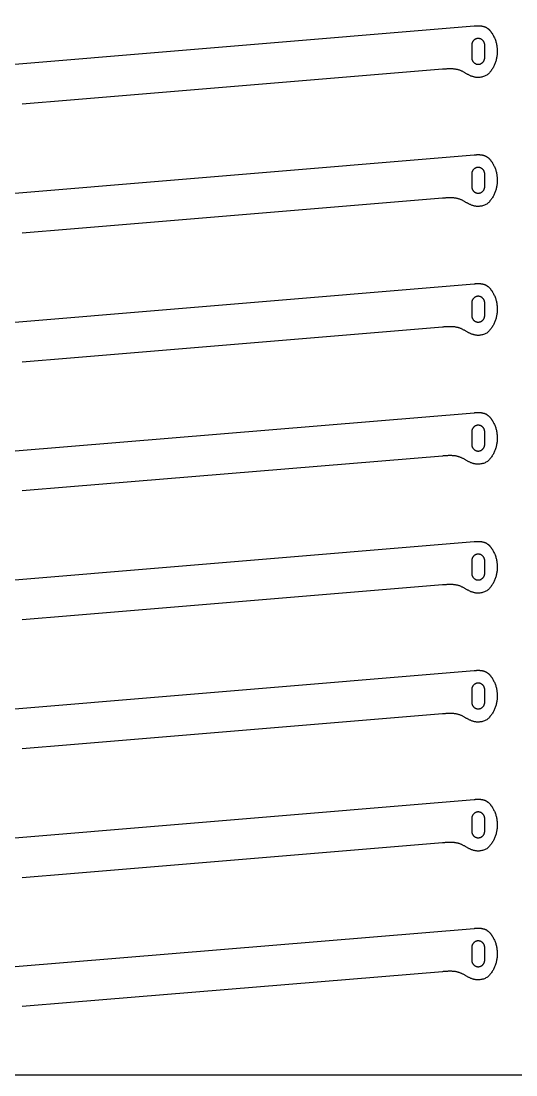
# Model space of a CAD drawing. Header units: millimetres. Extents: x 0 to 590, y 0 to 295.
# Drawn here: x 400.3 to 473.1, y 0 to 155.3 of the extents above; entities that cross this region are included whole.
import ezdxf

# ---------------------------------------------------------------- set-up
doc = ezdxf.new("R2010")
doc.units = ezdxf.units.MM
doc.layers.add('CUT_red', color=1, linetype='Continuous', true_color=0xff0000)
doc.layers.add('REF_delete', color=7, linetype='Continuous')

msp = doc.modelspace()

# ---------------------------------------------------------------- linework, layer by layer
at = {"layer": 'CUT_red', "true_color": 0xff0000}
for points in [[(388.76, 148.08), (392.29, 148.37), (466.98, 154.6), (467.04, 154.6), (467.1, 154.61)], [(467.1, 154.61), (467.16, 154.61), (467.22, 154.62), (467.28, 154.62), (467.34, 154.62), (467.39, 154.63), (467.45, 154.63), (467.51, 154.63), (467.57, 154.63), (467.63, 154.63), (467.69, 154.63), (467.75, 154.63), (467.8, 154.63), (467.86, 154.62), (467.92, 154.62), (467.97, 154.61), (468.03, 154.61), (468.09, 154.6), (468.14, 154.59), (468.2, 154.58), (468.25, 154.57), (468.3, 154.55), (468.36, 154.54), (468.41, 154.52), (468.46, 154.51), (468.51, 154.49), (468.56, 154.47), (468.61, 154.45), (468.66, 154.43), (468.71, 154.41), (468.76, 154.38), (468.8, 154.36), (468.85, 154.33), (468.89, 154.3), (468.94, 154.27), (468.98, 154.24), (469.02, 154.21), (469.06, 154.18), (469.1, 154.15), (469.14, 154.11), (469.18, 154.08), (469.22, 154.04), (469.25, 154.01), (469.29, 153.97), (469.32, 153.93), (469.36, 153.89), (469.39, 153.85), (469.42, 153.81), (469.45, 153.77), (469.48, 153.73), (469.51, 153.68), (469.54, 153.64), (469.57, 153.6), (469.6, 153.55), (469.63, 153.51), (469.65, 153.47), (469.68, 153.42), (469.71, 153.38), (469.73, 153.33), (469.8, 153.22), (469.86, 153.1), (469.92, 152.99), (469.98, 152.87), (470.03, 152.75), (470.08, 152.63), (470.12, 152.5), (470.17, 152.38), (470.2, 152.25), (470.24, 152.13), (470.27, 152), (470.3, 151.87), (470.32, 151.74), (470.34, 151.61), (470.36, 151.48), (470.38, 151.35), (470.39, 151.22), (470.39, 151.09), (470.4, 150.96), (470.4, 150.83), (470.4, 150.7), (470.39, 150.56), (470.38, 150.43), (470.37, 150.3), (470.36, 150.17), (470.34, 150.04), (470.31, 149.91), (470.29, 149.78), (470.26, 149.66), (470.23, 149.53), (470.19, 149.4), (470.15, 149.28), (470.11, 149.15), (470.06, 149.03), (470.01, 148.91), (469.96, 148.79), (469.9, 148.67), (469.84, 148.56), (469.78, 148.44), (469.71, 148.33), (469.64, 148.22), (469.57, 148.11), (469.49, 148), (469.41, 147.9), (469.33, 147.8), (469.24, 147.7), (469.15, 147.6), (469.06, 147.51), (468.96, 147.42), (468.85, 147.34), (468.74, 147.29), (468.62, 147.23), (468.5, 147.18), (468.37, 147.13), (468.25, 147.09), (468.12, 147.06), (467.99, 147.04), (467.86, 147.02), (467.73, 147), (467.6, 147), (467.51, 147), (467.42, 147), (467.33, 147.01), (467.23, 147.02), (467.14, 147.04), (467.05, 147.06), (466.96, 147.08), (466.88, 147.1), (466.79, 147.13), (466.7, 147.16), (466.61, 147.19), (466.53, 147.22), (466.44, 147.26), (466.36, 147.3), (466.28, 147.34), (466.2, 147.38), (466.11, 147.42), (466.03, 147.46), (465.95, 147.51), (465.87, 147.55), (465.79, 147.6), (465.71, 147.65), (465.64, 147.69), (465.56, 147.74), (465.48, 147.78), (465.4, 147.83), (465.31, 147.87), (465.23, 147.91), (465.15, 147.95), (465.07, 147.99), (464.98, 148.02), (464.89, 148.06), (464.81, 148.09), (464.72, 148.11), (464.63, 148.14), (464.54, 148.16), (464.45, 148.18), (464.36, 148.2), (464.27, 148.22), (464.18, 148.23), (464.09, 148.24), (464, 148.25), (463.91, 148.26), (463.82, 148.26), (463.73, 148.27), (463.63, 148.27), (463.54, 148.27), (463.45, 148.27), (463.36, 148.27), (463.27, 148.27), (463.17, 148.27), (463.08, 148.26), (462.99, 148.26), (462.9, 148.25), (462.81, 148.25), (462.72, 148.24), (462.62, 148.23), (462.53, 148.23), (462.44, 148.22), (462.35, 148.21), (407.6, 143.65), (400.49, 143.06)], [(468.55, 149.9), (468.55, 151.8), (468.55, 151.85), (468.55, 151.89), (468.54, 151.94), (468.53, 151.99), (468.52, 152.03), (468.51, 152.08), (468.49, 152.12), (468.48, 152.16), (468.46, 152.21), (468.44, 152.25), (468.42, 152.29), (468.39, 152.33), (468.36, 152.37), (468.33, 152.4), (468.3, 152.44), (468.27, 152.47), (468.24, 152.5), (468.2, 152.53), (468.17, 152.56), (468.13, 152.59), (468.09, 152.61), (468.05, 152.64), (468.01, 152.66), (467.96, 152.68), (467.92, 152.69), (467.88, 152.71), (467.83, 152.72), (467.79, 152.73), (467.74, 152.74), (467.69, 152.75), (467.65, 152.75), (467.6, 152.75), (467.55, 152.75), (467.51, 152.75), (467.46, 152.74), (467.41, 152.73), (467.37, 152.72), (467.32, 152.71), (467.28, 152.69), (467.24, 152.68), (467.19, 152.66), (467.15, 152.64), (467.11, 152.61), (467.07, 152.59), (467.03, 152.56), (467, 152.53), (466.96, 152.5), (466.93, 152.47), (466.9, 152.44), (466.87, 152.4), (466.84, 152.37), (466.81, 152.33), (466.79, 152.29), (466.76, 152.25), (466.74, 152.21), (466.72, 152.16), (466.71, 152.12), (466.69, 152.08), (466.68, 152.03), (466.67, 151.99), (466.66, 151.94), (466.65, 151.89), (466.65, 151.85), (466.65, 151.8), (466.65, 149.9), (466.65, 149.85), (466.65, 149.81), (466.66, 149.76), (466.67, 149.71), (466.68, 149.67), (466.69, 149.62), (466.71, 149.58), (466.72, 149.54), (466.74, 149.49), (466.76, 149.45), (466.79, 149.41), (466.81, 149.37), (466.84, 149.33), (466.87, 149.3), (466.9, 149.26), (466.93, 149.23), (466.96, 149.2), (467, 149.17), (467.03, 149.14), (467.07, 149.11), (467.11, 149.09), (467.15, 149.06), (467.19, 149.04), (467.24, 149.02), (467.28, 149.01), (467.32, 148.99), (467.37, 148.98), (467.41, 148.97), (467.46, 148.96), (467.51, 148.95), (467.55, 148.95), (467.6, 148.95), (467.65, 148.95), (467.69, 148.95), (467.74, 148.96), (467.79, 148.97), (467.83, 148.98), (467.88, 148.99), (467.92, 149.01), (467.96, 149.02), (468.01, 149.04), (468.05, 149.06), (468.09, 149.09), (468.13, 149.11), (468.17, 149.14), (468.2, 149.17), (468.24, 149.2), (468.27, 149.23), (468.3, 149.26), (468.33, 149.3), (468.36, 149.33), (468.39, 149.37), (468.42, 149.41), (468.44, 149.45), (468.46, 149.49), (468.48, 149.54), (468.49, 149.58), (468.51, 149.62), (468.52, 149.67), (468.53, 149.71), (468.54, 149.76), (468.55, 149.81), (468.55, 149.85), (468.55, 149.9)], [(388.76, 129.08), (392.29, 129.37), (466.98, 135.6), (467.04, 135.6), (467.1, 135.61)], [(467.1, 135.61), (467.16, 135.61), (467.22, 135.62), (467.28, 135.62), (467.34, 135.62), (467.39, 135.63), (467.45, 135.63), (467.51, 135.63), (467.57, 135.63), (467.63, 135.63), (467.69, 135.63), (467.75, 135.63), (467.8, 135.63), (467.86, 135.62), (467.92, 135.62), (467.97, 135.61), (468.03, 135.61), (468.09, 135.6), (468.14, 135.59), (468.2, 135.58), (468.25, 135.57), (468.3, 135.55), (468.36, 135.54), (468.41, 135.52), (468.46, 135.51), (468.51, 135.49), (468.56, 135.47), (468.61, 135.45), (468.66, 135.43), (468.71, 135.41), (468.76, 135.38), (468.8, 135.36), (468.85, 135.33), (468.89, 135.3), (468.94, 135.27), (468.98, 135.24), (469.02, 135.21), (469.06, 135.18), (469.1, 135.15), (469.14, 135.11), (469.18, 135.08), (469.22, 135.04), (469.25, 135.01), (469.29, 134.97), (469.32, 134.93), (469.36, 134.89), (469.39, 134.85), (469.42, 134.81), (469.45, 134.77), (469.48, 134.73), (469.51, 134.68), (469.54, 134.64), (469.57, 134.6), (469.6, 134.55), (469.63, 134.51), (469.65, 134.47), (469.68, 134.42), (469.71, 134.38), (469.73, 134.33), (469.8, 134.22), (469.86, 134.1), (469.92, 133.99), (469.98, 133.87), (470.03, 133.75), (470.08, 133.63), (470.12, 133.5), (470.17, 133.38), (470.2, 133.25), (470.24, 133.13), (470.27, 133), (470.3, 132.87), (470.32, 132.74), (470.34, 132.61), (470.36, 132.48), (470.38, 132.35), (470.39, 132.22), (470.39, 132.09), (470.4, 131.96), (470.4, 131.83), (470.4, 131.7), (470.39, 131.56), (470.38, 131.43), (470.37, 131.3), (470.36, 131.17), (470.34, 131.04), (470.31, 130.91), (470.29, 130.78), (470.26, 130.66), (470.23, 130.53), (470.19, 130.4), (470.15, 130.28), (470.11, 130.15), (470.06, 130.03), (470.01, 129.91), (469.96, 129.79), (469.9, 129.67), (469.84, 129.56), (469.78, 129.44), (469.71, 129.33), (469.64, 129.22), (469.57, 129.11), (469.49, 129), (469.41, 128.9), (469.33, 128.8), (469.24, 128.7), (469.15, 128.6), (469.06, 128.51), (468.96, 128.42), (468.85, 128.34), (468.74, 128.29), (468.62, 128.23), (468.5, 128.18), (468.37, 128.13), (468.25, 128.09), (468.12, 128.06), (467.99, 128.04), (467.86, 128.02), (467.73, 128), (467.6, 128), (467.51, 128), (467.42, 128), (467.33, 128.01), (467.23, 128.02), (467.14, 128.04), (467.05, 128.06), (466.96, 128.08), (466.88, 128.1), (466.79, 128.13), (466.7, 128.16), (466.61, 128.19), (466.53, 128.22), (466.44, 128.26), (466.36, 128.3), (466.28, 128.34), (466.2, 128.38), (466.11, 128.42), (466.03, 128.46), (465.95, 128.51), (465.87, 128.55), (465.79, 128.6), (465.71, 128.65), (465.64, 128.69), (465.56, 128.74), (465.48, 128.78), (465.4, 128.83), (465.31, 128.87), (465.23, 128.91), (465.15, 128.95), (465.07, 128.99), (464.98, 129.02), (464.89, 129.06), (464.81, 129.09), (464.72, 129.11), (464.63, 129.14), (464.54, 129.16), (464.45, 129.18), (464.36, 129.2), (464.27, 129.22), (464.18, 129.23), (464.09, 129.24), (464, 129.25), (463.91, 129.26), (463.82, 129.26), (463.73, 129.27), (463.63, 129.27), (463.54, 129.27), (463.45, 129.27), (463.36, 129.27), (463.27, 129.27), (463.17, 129.27), (463.08, 129.26), (462.99, 129.26), (462.9, 129.25), (462.81, 129.25), (462.72, 129.24), (462.62, 129.23), (462.53, 129.23), (462.44, 129.22), (462.35, 129.21), (407.6, 124.65), (400.49, 124.06)], [(468.55, 130.9), (468.55, 132.8), (468.55, 132.85), (468.55, 132.89), (468.54, 132.94), (468.53, 132.99), (468.52, 133.03), (468.51, 133.08), (468.49, 133.12), (468.48, 133.16), (468.46, 133.21), (468.44, 133.25), (468.42, 133.29), (468.39, 133.33), (468.36, 133.37), (468.33, 133.4), (468.3, 133.44), (468.27, 133.47), (468.24, 133.5), (468.2, 133.53), (468.17, 133.56), (468.13, 133.59), (468.09, 133.61), (468.05, 133.64), (468.01, 133.66), (467.96, 133.68), (467.92, 133.69), (467.88, 133.71), (467.83, 133.72), (467.79, 133.73), (467.74, 133.74), (467.69, 133.75), (467.65, 133.75), (467.6, 133.75), (467.55, 133.75), (467.51, 133.75), (467.46, 133.74), (467.41, 133.73), (467.37, 133.72), (467.32, 133.71), (467.28, 133.69), (467.24, 133.68), (467.19, 133.66), (467.15, 133.64), (467.11, 133.61), (467.07, 133.59), (467.03, 133.56), (467, 133.53), (466.96, 133.5), (466.93, 133.47), (466.9, 133.44), (466.87, 133.4), (466.84, 133.37), (466.81, 133.33), (466.79, 133.29), (466.76, 133.25), (466.74, 133.21), (466.72, 133.16), (466.71, 133.12), (466.69, 133.08), (466.68, 133.03), (466.67, 132.99), (466.66, 132.94), (466.65, 132.89), (466.65, 132.85), (466.65, 132.8), (466.65, 130.9), (466.65, 130.85), (466.65, 130.81), (466.66, 130.76), (466.67, 130.71), (466.68, 130.67), (466.69, 130.62), (466.71, 130.58), (466.72, 130.54), (466.74, 130.49), (466.76, 130.45), (466.79, 130.41), (466.81, 130.37), (466.84, 130.33), (466.87, 130.3), (466.9, 130.26), (466.93, 130.23), (466.96, 130.2), (467, 130.17), (467.03, 130.14), (467.07, 130.11), (467.11, 130.09), (467.15, 130.06), (467.19, 130.04), (467.24, 130.02), (467.28, 130.01), (467.32, 129.99), (467.37, 129.98), (467.41, 129.97), (467.46, 129.96), (467.51, 129.95), (467.55, 129.95), (467.6, 129.95), (467.65, 129.95), (467.69, 129.95), (467.74, 129.96), (467.79, 129.97), (467.83, 129.98), (467.88, 129.99), (467.92, 130.01), (467.96, 130.02), (468.01, 130.04), (468.05, 130.06), (468.09, 130.09), (468.13, 130.11), (468.17, 130.14), (468.2, 130.17), (468.24, 130.2), (468.27, 130.23), (468.3, 130.26), (468.33, 130.3), (468.36, 130.33), (468.39, 130.37), (468.42, 130.41), (468.44, 130.45), (468.46, 130.49), (468.48, 130.54), (468.49, 130.58), (468.51, 130.62), (468.52, 130.67), (468.53, 130.71), (468.54, 130.76), (468.55, 130.81), (468.55, 130.85), (468.55, 130.9)], [(388.76, 110.08), (392.29, 110.37), (466.98, 116.6), (467.04, 116.6), (467.1, 116.61)], [(467.1, 116.61), (467.16, 116.61), (467.22, 116.62), (467.28, 116.62), (467.34, 116.62), (467.39, 116.63), (467.45, 116.63), (467.51, 116.63), (467.57, 116.63), (467.63, 116.63), (467.69, 116.63), (467.75, 116.63), (467.8, 116.63), (467.86, 116.62), (467.92, 116.62), (467.97, 116.61), (468.03, 116.61), (468.09, 116.6), (468.14, 116.59), (468.2, 116.58), (468.25, 116.57), (468.3, 116.55), (468.36, 116.54), (468.41, 116.52), (468.46, 116.51), (468.51, 116.49), (468.56, 116.47), (468.61, 116.45), (468.66, 116.43), (468.71, 116.41), (468.76, 116.38), (468.8, 116.36), (468.85, 116.33), (468.89, 116.3), (468.94, 116.27), (468.98, 116.24), (469.02, 116.21), (469.06, 116.18), (469.1, 116.15), (469.14, 116.11), (469.18, 116.08), (469.22, 116.04), (469.25, 116.01), (469.29, 115.97), (469.32, 115.93), (469.36, 115.89), (469.39, 115.85), (469.42, 115.81), (469.45, 115.77), (469.48, 115.73), (469.51, 115.68), (469.54, 115.64), (469.57, 115.6), (469.6, 115.55), (469.63, 115.51), (469.65, 115.47), (469.68, 115.42), (469.71, 115.38), (469.73, 115.33), (469.8, 115.22), (469.86, 115.1), (469.92, 114.99), (469.98, 114.87), (470.03, 114.75), (470.08, 114.63), (470.12, 114.5), (470.17, 114.38), (470.2, 114.25), (470.24, 114.13), (470.27, 114), (470.3, 113.87), (470.32, 113.74), (470.34, 113.61), (470.36, 113.48), (470.38, 113.35), (470.39, 113.22), (470.39, 113.09), (470.4, 112.96), (470.4, 112.83), (470.4, 112.7), (470.39, 112.56), (470.38, 112.43), (470.37, 112.3), (470.36, 112.17), (470.34, 112.04), (470.31, 111.91), (470.29, 111.78), (470.26, 111.66), (470.23, 111.53), (470.19, 111.4), (470.15, 111.28), (470.11, 111.15), (470.06, 111.03), (470.01, 110.91), (469.96, 110.79), (469.9, 110.67), (469.84, 110.56), (469.78, 110.44), (469.71, 110.33), (469.64, 110.22), (469.57, 110.11), (469.49, 110), (469.41, 109.9), (469.33, 109.8), (469.24, 109.7), (469.15, 109.6), (469.06, 109.51), (468.96, 109.42), (468.85, 109.34), (468.74, 109.29), (468.62, 109.23), (468.5, 109.18), (468.37, 109.13), (468.25, 109.09), (468.12, 109.06), (467.99, 109.04), (467.86, 109.02), (467.73, 109), (467.6, 109), (467.51, 109), (467.42, 109), (467.33, 109.01), (467.23, 109.02), (467.14, 109.04), (467.05, 109.06), (466.96, 109.08), (466.88, 109.1), (466.79, 109.13), (466.7, 109.16), (466.61, 109.19), (466.53, 109.22), (466.44, 109.26), (466.36, 109.3), (466.28, 109.34), (466.2, 109.38), (466.11, 109.42), (466.03, 109.46), (465.95, 109.51), (465.87, 109.55), (465.79, 109.6), (465.71, 109.65), (465.64, 109.69), (465.56, 109.74), (465.48, 109.78), (465.4, 109.83), (465.31, 109.87), (465.23, 109.91), (465.15, 109.95), (465.07, 109.99), (464.98, 110.02), (464.89, 110.06), (464.81, 110.09), (464.72, 110.11), (464.63, 110.14), (464.54, 110.16), (464.45, 110.18), (464.36, 110.2), (464.27, 110.22), (464.18, 110.23), (464.09, 110.24), (464, 110.25), (463.91, 110.26), (463.82, 110.26), (463.73, 110.27), (463.63, 110.27), (463.54, 110.27), (463.45, 110.27), (463.36, 110.27), (463.27, 110.27), (463.17, 110.27), (463.08, 110.26), (462.99, 110.26), (462.9, 110.25), (462.81, 110.25), (462.72, 110.24), (462.62, 110.23), (462.53, 110.23), (462.44, 110.22), (462.35, 110.21), (407.6, 105.65), (400.49, 105.06)], [(468.55, 111.9), (468.55, 113.8), (468.55, 113.85), (468.55, 113.89), (468.54, 113.94), (468.53, 113.99), (468.52, 114.03), (468.51, 114.08), (468.49, 114.12), (468.48, 114.16), (468.46, 114.21), (468.44, 114.25), (468.42, 114.29), (468.39, 114.33), (468.36, 114.37), (468.33, 114.4), (468.3, 114.44), (468.27, 114.47), (468.24, 114.5), (468.2, 114.53), (468.17, 114.56), (468.13, 114.59), (468.09, 114.61), (468.05, 114.64), (468.01, 114.66), (467.96, 114.68), (467.92, 114.69), (467.88, 114.71), (467.83, 114.72), (467.79, 114.73), (467.74, 114.74), (467.69, 114.75), (467.65, 114.75), (467.6, 114.75), (467.55, 114.75), (467.51, 114.75), (467.46, 114.74), (467.41, 114.73), (467.37, 114.72), (467.32, 114.71), (467.28, 114.69), (467.24, 114.68), (467.19, 114.66), (467.15, 114.64), (467.11, 114.61), (467.07, 114.59), (467.03, 114.56), (467, 114.53), (466.96, 114.5), (466.93, 114.47), (466.9, 114.44), (466.87, 114.4), (466.84, 114.37), (466.81, 114.33), (466.79, 114.29), (466.76, 114.25), (466.74, 114.21), (466.72, 114.16), (466.71, 114.12), (466.69, 114.08), (466.68, 114.03), (466.67, 113.99), (466.66, 113.94), (466.65, 113.89), (466.65, 113.85), (466.65, 113.8), (466.65, 111.9), (466.65, 111.85), (466.65, 111.81), (466.66, 111.76), (466.67, 111.71), (466.68, 111.67), (466.69, 111.62), (466.71, 111.58), (466.72, 111.54), (466.74, 111.49), (466.76, 111.45), (466.79, 111.41), (466.81, 111.37), (466.84, 111.33), (466.87, 111.3), (466.9, 111.26), (466.93, 111.23), (466.96, 111.2), (467, 111.17), (467.03, 111.14), (467.07, 111.11), (467.11, 111.09), (467.15, 111.06), (467.19, 111.04), (467.24, 111.02), (467.28, 111.01), (467.32, 110.99), (467.37, 110.98), (467.41, 110.97), (467.46, 110.96), (467.51, 110.95), (467.55, 110.95), (467.6, 110.95), (467.65, 110.95), (467.69, 110.95), (467.74, 110.96), (467.79, 110.97), (467.83, 110.98), (467.88, 110.99), (467.92, 111.01), (467.96, 111.02), (468.01, 111.04), (468.05, 111.06), (468.09, 111.09), (468.13, 111.11), (468.17, 111.14), (468.2, 111.17), (468.24, 111.2), (468.27, 111.23), (468.3, 111.26), (468.33, 111.3), (468.36, 111.33), (468.39, 111.37), (468.42, 111.41), (468.44, 111.45), (468.46, 111.49), (468.48, 111.54), (468.49, 111.58), (468.51, 111.62), (468.52, 111.67), (468.53, 111.71), (468.54, 111.76), (468.55, 111.81), (468.55, 111.85), (468.55, 111.9)], [(388.76, 91.08), (392.29, 91.37), (466.98, 97.6), (467.04, 97.6), (467.1, 97.61)], [(467.1, 97.61), (467.16, 97.61), (467.22, 97.62), (467.28, 97.62), (467.34, 97.62), (467.39, 97.63), (467.45, 97.63), (467.51, 97.63), (467.57, 97.63), (467.63, 97.63), (467.69, 97.63), (467.75, 97.63), (467.8, 97.63), (467.86, 97.62), (467.92, 97.62), (467.97, 97.61), (468.03, 97.61), (468.09, 97.6), (468.14, 97.59), (468.2, 97.58), (468.25, 97.57), (468.3, 97.55), (468.36, 97.54), (468.41, 97.52), (468.46, 97.51), (468.51, 97.49), (468.56, 97.47), (468.61, 97.45), (468.66, 97.43), (468.71, 97.41), (468.76, 97.38), (468.8, 97.36), (468.85, 97.33), (468.89, 97.3), (468.94, 97.27), (468.98, 97.24), (469.02, 97.21), (469.06, 97.18), (469.1, 97.15), (469.14, 97.11), (469.18, 97.08), (469.22, 97.04), (469.25, 97.01), (469.29, 96.97), (469.32, 96.93), (469.36, 96.89), (469.39, 96.85), (469.42, 96.81), (469.45, 96.77), (469.48, 96.73), (469.51, 96.68), (469.54, 96.64), (469.57, 96.6), (469.6, 96.55), (469.63, 96.51), (469.65, 96.47), (469.68, 96.42), (469.71, 96.38), (469.73, 96.33), (469.8, 96.22), (469.86, 96.1), (469.92, 95.99), (469.98, 95.87), (470.03, 95.75), (470.08, 95.63), (470.12, 95.5), (470.17, 95.38), (470.2, 95.25), (470.24, 95.13), (470.27, 95), (470.3, 94.87), (470.32, 94.74), (470.34, 94.61), (470.36, 94.48), (470.38, 94.35), (470.39, 94.22), (470.39, 94.09), (470.4, 93.96), (470.4, 93.83), (470.4, 93.7), (470.39, 93.56), (470.38, 93.43), (470.37, 93.3), (470.36, 93.17), (470.34, 93.04), (470.31, 92.91), (470.29, 92.78), (470.26, 92.66), (470.23, 92.53), (470.19, 92.4), (470.15, 92.28), (470.11, 92.15), (470.06, 92.03), (470.01, 91.91), (469.96, 91.79), (469.9, 91.67), (469.84, 91.56), (469.78, 91.44), (469.71, 91.33), (469.64, 91.22), (469.57, 91.11), (469.49, 91), (469.41, 90.9), (469.33, 90.8), (469.24, 90.7), (469.15, 90.6), (469.06, 90.51), (468.96, 90.42), (468.85, 90.34), (468.74, 90.29), (468.62, 90.23), (468.5, 90.18), (468.37, 90.13), (468.25, 90.09), (468.12, 90.06), (467.99, 90.04), (467.86, 90.02), (467.73, 90), (467.6, 90), (467.51, 90), (467.42, 90), (467.33, 90.01), (467.23, 90.02), (467.14, 90.04), (467.05, 90.06), (466.96, 90.08), (466.88, 90.1), (466.79, 90.13), (466.7, 90.16), (466.61, 90.19), (466.53, 90.22), (466.44, 90.26), (466.36, 90.3), (466.28, 90.34), (466.2, 90.38), (466.11, 90.42), (466.03, 90.46), (465.95, 90.51), (465.87, 90.55), (465.79, 90.6), (465.71, 90.65), (465.64, 90.69), (465.56, 90.74), (465.48, 90.78), (465.4, 90.83), (465.31, 90.87), (465.23, 90.91), (465.15, 90.95), (465.07, 90.99), (464.98, 91.02), (464.89, 91.06), (464.81, 91.09), (464.72, 91.11), (464.63, 91.14), (464.54, 91.16), (464.45, 91.18), (464.36, 91.2), (464.27, 91.22), (464.18, 91.23), (464.09, 91.24), (464, 91.25), (463.91, 91.26), (463.82, 91.26), (463.73, 91.27), (463.63, 91.27), (463.54, 91.27), (463.45, 91.27), (463.36, 91.27), (463.27, 91.27), (463.17, 91.27), (463.08, 91.26), (462.99, 91.26), (462.9, 91.25), (462.81, 91.25), (462.72, 91.24), (462.62, 91.23), (462.53, 91.23), (462.44, 91.22), (462.35, 91.21), (407.6, 86.65), (400.49, 86.06)], [(468.55, 92.9), (468.55, 94.8), (468.55, 94.85), (468.55, 94.89), (468.54, 94.94), (468.53, 94.99), (468.52, 95.03), (468.51, 95.08), (468.49, 95.12), (468.48, 95.16), (468.46, 95.21), (468.44, 95.25), (468.42, 95.29), (468.39, 95.33), (468.36, 95.37), (468.33, 95.4), (468.3, 95.44), (468.27, 95.47), (468.24, 95.5), (468.2, 95.53), (468.17, 95.56), (468.13, 95.59), (468.09, 95.61), (468.05, 95.64), (468.01, 95.66), (467.96, 95.68), (467.92, 95.69), (467.88, 95.71), (467.83, 95.72), (467.79, 95.73), (467.74, 95.74), (467.69, 95.75), (467.65, 95.75), (467.6, 95.75), (467.55, 95.75), (467.51, 95.75), (467.46, 95.74), (467.41, 95.73), (467.37, 95.72), (467.32, 95.71), (467.28, 95.69), (467.24, 95.68), (467.19, 95.66), (467.15, 95.64), (467.11, 95.61), (467.07, 95.59), (467.03, 95.56), (467, 95.53), (466.96, 95.5), (466.93, 95.47), (466.9, 95.44), (466.87, 95.4), (466.84, 95.37), (466.81, 95.33), (466.79, 95.29), (466.76, 95.25), (466.74, 95.21), (466.72, 95.16), (466.71, 95.12), (466.69, 95.08), (466.68, 95.03), (466.67, 94.99), (466.66, 94.94), (466.65, 94.89), (466.65, 94.85), (466.65, 94.8), (466.65, 92.9), (466.65, 92.85), (466.65, 92.81), (466.66, 92.76), (466.67, 92.71), (466.68, 92.67), (466.69, 92.62), (466.71, 92.58), (466.72, 92.54), (466.74, 92.49), (466.76, 92.45), (466.79, 92.41), (466.81, 92.37), (466.84, 92.33), (466.87, 92.3), (466.9, 92.26), (466.93, 92.23), (466.96, 92.2), (467, 92.17), (467.03, 92.14), (467.07, 92.11), (467.11, 92.09), (467.15, 92.06), (467.19, 92.04), (467.24, 92.02), (467.28, 92.01), (467.32, 91.99), (467.37, 91.98), (467.41, 91.97), (467.46, 91.96), (467.51, 91.95), (467.55, 91.95), (467.6, 91.95), (467.65, 91.95), (467.69, 91.95), (467.74, 91.96), (467.79, 91.97), (467.83, 91.98), (467.88, 91.99), (467.92, 92.01), (467.96, 92.02), (468.01, 92.04), (468.05, 92.06), (468.09, 92.09), (468.13, 92.11), (468.17, 92.14), (468.2, 92.17), (468.24, 92.2), (468.27, 92.23), (468.3, 92.26), (468.33, 92.3), (468.36, 92.33), (468.39, 92.37), (468.42, 92.41), (468.44, 92.45), (468.46, 92.49), (468.48, 92.54), (468.49, 92.58), (468.51, 92.62), (468.52, 92.67), (468.53, 92.71), (468.54, 92.76), (468.55, 92.81), (468.55, 92.85), (468.55, 92.9)], [(388.76, 72.08), (392.29, 72.37), (466.98, 78.6), (467.04, 78.6), (467.1, 78.61)], [(467.1, 78.61), (467.16, 78.61), (467.22, 78.62), (467.28, 78.62), (467.34, 78.62), (467.39, 78.63), (467.45, 78.63), (467.51, 78.63), (467.57, 78.63), (467.63, 78.63), (467.69, 78.63), (467.75, 78.63), (467.8, 78.63), (467.86, 78.62), (467.92, 78.62), (467.97, 78.61), (468.03, 78.61), (468.09, 78.6), (468.14, 78.59), (468.2, 78.58), (468.25, 78.57), (468.3, 78.55), (468.36, 78.54), (468.41, 78.52), (468.46, 78.51), (468.51, 78.49), (468.56, 78.47), (468.61, 78.45), (468.66, 78.43), (468.71, 78.41), (468.76, 78.38), (468.8, 78.36), (468.85, 78.33), (468.89, 78.3), (468.94, 78.27), (468.98, 78.24), (469.02, 78.21), (469.06, 78.18), (469.1, 78.15), (469.14, 78.11), (469.18, 78.08), (469.22, 78.04), (469.25, 78.01), (469.29, 77.97), (469.32, 77.93), (469.36, 77.89), (469.39, 77.85), (469.42, 77.81), (469.45, 77.77), (469.48, 77.73), (469.51, 77.68), (469.54, 77.64), (469.57, 77.6), (469.6, 77.55), (469.63, 77.51), (469.65, 77.47), (469.68, 77.42), (469.71, 77.38), (469.73, 77.33), (469.8, 77.22), (469.86, 77.1), (469.92, 76.99), (469.98, 76.87), (470.03, 76.75), (470.08, 76.63), (470.12, 76.5), (470.17, 76.38), (470.2, 76.25), (470.24, 76.13), (470.27, 76), (470.3, 75.87), (470.32, 75.74), (470.34, 75.61), (470.36, 75.48), (470.38, 75.35), (470.39, 75.22), (470.39, 75.09), (470.4, 74.96), (470.4, 74.83), (470.4, 74.7), (470.39, 74.56), (470.38, 74.43), (470.37, 74.3), (470.36, 74.17), (470.34, 74.04), (470.31, 73.91), (470.29, 73.78), (470.26, 73.66), (470.23, 73.53), (470.19, 73.4), (470.15, 73.28), (470.11, 73.15), (470.06, 73.03), (470.01, 72.91), (469.96, 72.79), (469.9, 72.67), (469.84, 72.56), (469.78, 72.44), (469.71, 72.33), (469.64, 72.22), (469.57, 72.11), (469.49, 72), (469.41, 71.9), (469.33, 71.8), (469.24, 71.7), (469.15, 71.6), (469.06, 71.51), (468.96, 71.42), (468.85, 71.34), (468.74, 71.29), (468.62, 71.23), (468.5, 71.18), (468.37, 71.13), (468.25, 71.09), (468.12, 71.06), (467.99, 71.04), (467.86, 71.02), (467.73, 71), (467.6, 71), (467.51, 71), (467.42, 71), (467.33, 71.01), (467.23, 71.02), (467.14, 71.04), (467.05, 71.06), (466.96, 71.08), (466.88, 71.1), (466.79, 71.13), (466.7, 71.16), (466.61, 71.19), (466.53, 71.22), (466.44, 71.26), (466.36, 71.3), (466.28, 71.34), (466.2, 71.38), (466.11, 71.42), (466.03, 71.46), (465.95, 71.51), (465.87, 71.55), (465.79, 71.6), (465.71, 71.65), (465.64, 71.69), (465.56, 71.74), (465.48, 71.78), (465.4, 71.83), (465.31, 71.87), (465.23, 71.91), (465.15, 71.95), (465.07, 71.99), (464.98, 72.02), (464.89, 72.06), (464.81, 72.09), (464.72, 72.11), (464.63, 72.14), (464.54, 72.16), (464.45, 72.18), (464.36, 72.2), (464.27, 72.22), (464.18, 72.23), (464.09, 72.24), (464, 72.25), (463.91, 72.26), (463.82, 72.26), (463.73, 72.27), (463.63, 72.27), (463.54, 72.27), (463.45, 72.27), (463.36, 72.27), (463.27, 72.27), (463.17, 72.27), (463.08, 72.26), (462.99, 72.26), (462.9, 72.25), (462.81, 72.25), (462.72, 72.24), (462.62, 72.23), (462.53, 72.23), (462.44, 72.22), (462.35, 72.21), (407.6, 67.65), (400.49, 67.06)], [(468.55, 73.9), (468.55, 75.8), (468.55, 75.85), (468.55, 75.89), (468.54, 75.94), (468.53, 75.99), (468.52, 76.03), (468.51, 76.08), (468.49, 76.12), (468.48, 76.16), (468.46, 76.21), (468.44, 76.25), (468.42, 76.29), (468.39, 76.33), (468.36, 76.37), (468.33, 76.4), (468.3, 76.44), (468.27, 76.47), (468.24, 76.5), (468.2, 76.53), (468.17, 76.56), (468.13, 76.59), (468.09, 76.61), (468.05, 76.64), (468.01, 76.66), (467.96, 76.68), (467.92, 76.69), (467.88, 76.71), (467.83, 76.72), (467.79, 76.73), (467.74, 76.74), (467.69, 76.75), (467.65, 76.75), (467.6, 76.75), (467.55, 76.75), (467.51, 76.75), (467.46, 76.74), (467.41, 76.73), (467.37, 76.72), (467.32, 76.71), (467.28, 76.69), (467.24, 76.68), (467.19, 76.66), (467.15, 76.64), (467.11, 76.61), (467.07, 76.59), (467.03, 76.56), (467, 76.53), (466.96, 76.5), (466.93, 76.47), (466.9, 76.44), (466.87, 76.4), (466.84, 76.37), (466.81, 76.33), (466.79, 76.29), (466.76, 76.25), (466.74, 76.21), (466.72, 76.16), (466.71, 76.12), (466.69, 76.08), (466.68, 76.03), (466.67, 75.99), (466.66, 75.94), (466.65, 75.89), (466.65, 75.85), (466.65, 75.8), (466.65, 73.9), (466.65, 73.85), (466.65, 73.81), (466.66, 73.76), (466.67, 73.71), (466.68, 73.67), (466.69, 73.62), (466.71, 73.58), (466.72, 73.54), (466.74, 73.49), (466.76, 73.45), (466.79, 73.41), (466.81, 73.37), (466.84, 73.33), (466.87, 73.3), (466.9, 73.26), (466.93, 73.23), (466.96, 73.2), (467, 73.17), (467.03, 73.14), (467.07, 73.11), (467.11, 73.09), (467.15, 73.06), (467.19, 73.04), (467.24, 73.02), (467.28, 73.01), (467.32, 72.99), (467.37, 72.98), (467.41, 72.97), (467.46, 72.96), (467.51, 72.95), (467.55, 72.95), (467.6, 72.95), (467.65, 72.95), (467.69, 72.95), (467.74, 72.96), (467.79, 72.97), (467.83, 72.98), (467.88, 72.99), (467.92, 73.01), (467.96, 73.02), (468.01, 73.04), (468.05, 73.06), (468.09, 73.09), (468.13, 73.11), (468.17, 73.14), (468.2, 73.17), (468.24, 73.2), (468.27, 73.23), (468.3, 73.26), (468.33, 73.3), (468.36, 73.33), (468.39, 73.37), (468.42, 73.41), (468.44, 73.45), (468.46, 73.49), (468.48, 73.54), (468.49, 73.58), (468.51, 73.62), (468.52, 73.67), (468.53, 73.71), (468.54, 73.76), (468.55, 73.81), (468.55, 73.85), (468.55, 73.9)], [(388.76, 53.08), (392.29, 53.37), (466.98, 59.6), (467.04, 59.6), (467.1, 59.61)], [(467.1, 59.61), (467.16, 59.61), (467.22, 59.62), (467.28, 59.62), (467.34, 59.62), (467.39, 59.63), (467.45, 59.63), (467.51, 59.63), (467.57, 59.63), (467.63, 59.63), (467.69, 59.63), (467.75, 59.63), (467.8, 59.63), (467.86, 59.62), (467.92, 59.62), (467.97, 59.61), (468.03, 59.61), (468.09, 59.6), (468.14, 59.59), (468.2, 59.58), (468.25, 59.57), (468.3, 59.55), (468.36, 59.54), (468.41, 59.52), (468.46, 59.51), (468.51, 59.49), (468.56, 59.47), (468.61, 59.45), (468.66, 59.43), (468.71, 59.41), (468.76, 59.38), (468.8, 59.36), (468.85, 59.33), (468.89, 59.3), (468.94, 59.27), (468.98, 59.24), (469.02, 59.21), (469.06, 59.18), (469.1, 59.15), (469.14, 59.11), (469.18, 59.08), (469.22, 59.04), (469.25, 59.01), (469.29, 58.97), (469.32, 58.93), (469.36, 58.89), (469.39, 58.85), (469.42, 58.81), (469.45, 58.77), (469.48, 58.73), (469.51, 58.68), (469.54, 58.64), (469.57, 58.6), (469.6, 58.55), (469.63, 58.51), (469.65, 58.47), (469.68, 58.42), (469.71, 58.38), (469.73, 58.33), (469.8, 58.22), (469.86, 58.1), (469.92, 57.99), (469.98, 57.87), (470.03, 57.75), (470.08, 57.63), (470.12, 57.5), (470.17, 57.38), (470.2, 57.25), (470.24, 57.13), (470.27, 57), (470.3, 56.87), (470.32, 56.74), (470.34, 56.61), (470.36, 56.48), (470.38, 56.35), (470.39, 56.22), (470.39, 56.09), (470.4, 55.96), (470.4, 55.83), (470.4, 55.7), (470.39, 55.56), (470.38, 55.43), (470.37, 55.3), (470.36, 55.17), (470.34, 55.04), (470.31, 54.91), (470.29, 54.78), (470.26, 54.66), (470.23, 54.53), (470.19, 54.4), (470.15, 54.28), (470.11, 54.15), (470.06, 54.03), (470.01, 53.91), (469.96, 53.79), (469.9, 53.67), (469.84, 53.56), (469.78, 53.44), (469.71, 53.33), (469.64, 53.22), (469.57, 53.11), (469.49, 53), (469.41, 52.9), (469.33, 52.8), (469.24, 52.7), (469.15, 52.6), (469.06, 52.51), (468.96, 52.42), (468.85, 52.34), (468.74, 52.29), (468.62, 52.23), (468.5, 52.18), (468.37, 52.13), (468.25, 52.09), (468.12, 52.06), (467.99, 52.04), (467.86, 52.02), (467.73, 52), (467.6, 52), (467.51, 52), (467.42, 52), (467.33, 52.01), (467.23, 52.02), (467.14, 52.04), (467.05, 52.06), (466.96, 52.08), (466.88, 52.1), (466.79, 52.13), (466.7, 52.16), (466.61, 52.19), (466.53, 52.22), (466.44, 52.26), (466.36, 52.3), (466.28, 52.34), (466.2, 52.38), (466.11, 52.42), (466.03, 52.46), (465.95, 52.51), (465.87, 52.55), (465.79, 52.6), (465.71, 52.65), (465.64, 52.69), (465.56, 52.74), (465.48, 52.78), (465.4, 52.83), (465.31, 52.87), (465.23, 52.91), (465.15, 52.95), (465.07, 52.99), (464.98, 53.02), (464.89, 53.06), (464.81, 53.09), (464.72, 53.11), (464.63, 53.14), (464.54, 53.16), (464.45, 53.18), (464.36, 53.2), (464.27, 53.22), (464.18, 53.23), (464.09, 53.24), (464, 53.25), (463.91, 53.26), (463.82, 53.26), (463.73, 53.27), (463.63, 53.27), (463.54, 53.27), (463.45, 53.27), (463.36, 53.27), (463.27, 53.27), (463.17, 53.27), (463.08, 53.26), (462.99, 53.26), (462.9, 53.25), (462.81, 53.25), (462.72, 53.24), (462.62, 53.23), (462.53, 53.23), (462.44, 53.22), (462.35, 53.21), (407.6, 48.65), (400.49, 48.06)], [(468.55, 54.9), (468.55, 56.8), (468.55, 56.85), (468.55, 56.89), (468.54, 56.94), (468.53, 56.99), (468.52, 57.03), (468.51, 57.08), (468.49, 57.12), (468.48, 57.16), (468.46, 57.21), (468.44, 57.25), (468.42, 57.29), (468.39, 57.33), (468.36, 57.37), (468.33, 57.4), (468.3, 57.44), (468.27, 57.47), (468.24, 57.5), (468.2, 57.53), (468.17, 57.56), (468.13, 57.59), (468.09, 57.61), (468.05, 57.64), (468.01, 57.66), (467.96, 57.68), (467.92, 57.69), (467.88, 57.71), (467.83, 57.72), (467.79, 57.73), (467.74, 57.74), (467.69, 57.75), (467.65, 57.75), (467.6, 57.75), (467.55, 57.75), (467.51, 57.75), (467.46, 57.74), (467.41, 57.73), (467.37, 57.72), (467.32, 57.71), (467.28, 57.69), (467.24, 57.68), (467.19, 57.66), (467.15, 57.64), (467.11, 57.61), (467.07, 57.59), (467.03, 57.56), (467, 57.53), (466.96, 57.5), (466.93, 57.47), (466.9, 57.44), (466.87, 57.4), (466.84, 57.37), (466.81, 57.33), (466.79, 57.29), (466.76, 57.25), (466.74, 57.21), (466.72, 57.16), (466.71, 57.12), (466.69, 57.08), (466.68, 57.03), (466.67, 56.99), (466.66, 56.94), (466.65, 56.89), (466.65, 56.85), (466.65, 56.8), (466.65, 54.9), (466.65, 54.85), (466.65, 54.81), (466.66, 54.76), (466.67, 54.71), (466.68, 54.67), (466.69, 54.62), (466.71, 54.58), (466.72, 54.54), (466.74, 54.49), (466.76, 54.45), (466.79, 54.41), (466.81, 54.37), (466.84, 54.33), (466.87, 54.3), (466.9, 54.26), (466.93, 54.23), (466.96, 54.2), (467, 54.17), (467.03, 54.14), (467.07, 54.11), (467.11, 54.09), (467.15, 54.06), (467.19, 54.04), (467.24, 54.02), (467.28, 54.01), (467.32, 53.99), (467.37, 53.98), (467.41, 53.97), (467.46, 53.96), (467.51, 53.95), (467.55, 53.95), (467.6, 53.95), (467.65, 53.95), (467.69, 53.95), (467.74, 53.96), (467.79, 53.97), (467.83, 53.98), (467.88, 53.99), (467.92, 54.01), (467.96, 54.02), (468.01, 54.04), (468.05, 54.06), (468.09, 54.09), (468.13, 54.11), (468.17, 54.14), (468.2, 54.17), (468.24, 54.2), (468.27, 54.23), (468.3, 54.26), (468.33, 54.3), (468.36, 54.33), (468.39, 54.37), (468.42, 54.41), (468.44, 54.45), (468.46, 54.49), (468.48, 54.54), (468.49, 54.58), (468.51, 54.62), (468.52, 54.67), (468.53, 54.71), (468.54, 54.76), (468.55, 54.81), (468.55, 54.85), (468.55, 54.9)], [(388.76, 34.08), (392.29, 34.37), (466.98, 40.6), (467.04, 40.6), (467.1, 40.61)], [(467.1, 40.61), (467.16, 40.61), (467.22, 40.62), (467.28, 40.62), (467.34, 40.62), (467.39, 40.63), (467.45, 40.63), (467.51, 40.63), (467.57, 40.63), (467.63, 40.63), (467.69, 40.63), (467.75, 40.63), (467.8, 40.63), (467.86, 40.62), (467.92, 40.62), (467.97, 40.61), (468.03, 40.61), (468.09, 40.6), (468.14, 40.59), (468.2, 40.58), (468.25, 40.57), (468.3, 40.55), (468.36, 40.54), (468.41, 40.52), (468.46, 40.51), (468.51, 40.49), (468.56, 40.47), (468.61, 40.45), (468.66, 40.43), (468.71, 40.41), (468.76, 40.38), (468.8, 40.36), (468.85, 40.33), (468.89, 40.3), (468.94, 40.27), (468.98, 40.24), (469.02, 40.21), (469.06, 40.18), (469.1, 40.15), (469.14, 40.11), (469.18, 40.08), (469.22, 40.04), (469.25, 40.01), (469.29, 39.97), (469.32, 39.93), (469.36, 39.89), (469.39, 39.85), (469.42, 39.81), (469.45, 39.77), (469.48, 39.73), (469.51, 39.68), (469.54, 39.64), (469.57, 39.6), (469.6, 39.55), (469.63, 39.51), (469.65, 39.47), (469.68, 39.42), (469.71, 39.38), (469.73, 39.33), (469.8, 39.22), (469.86, 39.1), (469.92, 38.99), (469.98, 38.87), (470.03, 38.75), (470.08, 38.63), (470.12, 38.5), (470.17, 38.38), (470.2, 38.25), (470.24, 38.13), (470.27, 38), (470.3, 37.87), (470.32, 37.74), (470.34, 37.61), (470.36, 37.48), (470.38, 37.35), (470.39, 37.22), (470.39, 37.09), (470.4, 36.96), (470.4, 36.83), (470.4, 36.7), (470.39, 36.56), (470.38, 36.43), (470.37, 36.3), (470.36, 36.17), (470.34, 36.04), (470.31, 35.91), (470.29, 35.78), (470.26, 35.66), (470.23, 35.53), (470.19, 35.4), (470.15, 35.28), (470.11, 35.15), (470.06, 35.03), (470.01, 34.91), (469.96, 34.79), (469.9, 34.67), (469.84, 34.56), (469.78, 34.44), (469.71, 34.33), (469.64, 34.22), (469.57, 34.11), (469.49, 34), (469.41, 33.9), (469.33, 33.8), (469.24, 33.7), (469.15, 33.6), (469.06, 33.51), (468.96, 33.42), (468.85, 33.34), (468.74, 33.29), (468.62, 33.23), (468.5, 33.18), (468.37, 33.13), (468.25, 33.09), (468.12, 33.06), (467.99, 33.04), (467.86, 33.02), (467.73, 33), (467.6, 33), (467.51, 33), (467.42, 33), (467.33, 33.01), (467.23, 33.02), (467.14, 33.04), (467.05, 33.06), (466.96, 33.08), (466.88, 33.1), (466.79, 33.13), (466.7, 33.16), (466.61, 33.19), (466.53, 33.22), (466.44, 33.26), (466.36, 33.3), (466.28, 33.34), (466.2, 33.38), (466.11, 33.42), (466.03, 33.46), (465.95, 33.51), (465.87, 33.55), (465.79, 33.6), (465.71, 33.65), (465.64, 33.69), (465.56, 33.74), (465.48, 33.78), (465.4, 33.83), (465.31, 33.87), (465.23, 33.91), (465.15, 33.95), (465.07, 33.99), (464.98, 34.02), (464.89, 34.06), (464.81, 34.09), (464.72, 34.11), (464.63, 34.14), (464.54, 34.16), (464.45, 34.18), (464.36, 34.2), (464.27, 34.22), (464.18, 34.23), (464.09, 34.24), (464, 34.25), (463.91, 34.26), (463.82, 34.26), (463.73, 34.27), (463.63, 34.27), (463.54, 34.27), (463.45, 34.27), (463.36, 34.27), (463.27, 34.27), (463.17, 34.27), (463.08, 34.26), (462.99, 34.26), (462.9, 34.25), (462.81, 34.25), (462.72, 34.24), (462.62, 34.23), (462.53, 34.23), (462.44, 34.22), (462.35, 34.21), (407.6, 29.65), (400.49, 29.06)], [(468.55, 35.9), (468.55, 37.8), (468.55, 37.85), (468.55, 37.89), (468.54, 37.94), (468.53, 37.99), (468.52, 38.03), (468.51, 38.08), (468.49, 38.12), (468.48, 38.16), (468.46, 38.21), (468.44, 38.25), (468.42, 38.29), (468.39, 38.33), (468.36, 38.37), (468.33, 38.4), (468.3, 38.44), (468.27, 38.47), (468.24, 38.5), (468.2, 38.53), (468.17, 38.56), (468.13, 38.59), (468.09, 38.61), (468.05, 38.64), (468.01, 38.66), (467.96, 38.68), (467.92, 38.69), (467.88, 38.71), (467.83, 38.72), (467.79, 38.73), (467.74, 38.74), (467.69, 38.75), (467.65, 38.75), (467.6, 38.75), (467.55, 38.75), (467.51, 38.75), (467.46, 38.74), (467.41, 38.73), (467.37, 38.72), (467.32, 38.71), (467.28, 38.69), (467.24, 38.68), (467.19, 38.66), (467.15, 38.64), (467.11, 38.61), (467.07, 38.59), (467.03, 38.56), (467, 38.53), (466.96, 38.5), (466.93, 38.47), (466.9, 38.44), (466.87, 38.4), (466.84, 38.37), (466.81, 38.33), (466.79, 38.29), (466.76, 38.25), (466.74, 38.21), (466.72, 38.16), (466.71, 38.12), (466.69, 38.08), (466.68, 38.03), (466.67, 37.99), (466.66, 37.94), (466.65, 37.89), (466.65, 37.85), (466.65, 37.8), (466.65, 35.9), (466.65, 35.85), (466.65, 35.81), (466.66, 35.76), (466.67, 35.71), (466.68, 35.67), (466.69, 35.62), (466.71, 35.58), (466.72, 35.54), (466.74, 35.49), (466.76, 35.45), (466.79, 35.41), (466.81, 35.37), (466.84, 35.33), (466.87, 35.3), (466.9, 35.26), (466.93, 35.23), (466.96, 35.2), (467, 35.17), (467.03, 35.14), (467.07, 35.11), (467.11, 35.09), (467.15, 35.06), (467.19, 35.04), (467.24, 35.02), (467.28, 35.01), (467.32, 34.99), (467.37, 34.98), (467.41, 34.97), (467.46, 34.96), (467.51, 34.95), (467.55, 34.95), (467.6, 34.95), (467.65, 34.95), (467.69, 34.95), (467.74, 34.96), (467.79, 34.97), (467.83, 34.98), (467.88, 34.99), (467.92, 35.01), (467.96, 35.02), (468.01, 35.04), (468.05, 35.06), (468.09, 35.09), (468.13, 35.11), (468.17, 35.14), (468.2, 35.17), (468.24, 35.2), (468.27, 35.23), (468.3, 35.26), (468.33, 35.3), (468.36, 35.33), (468.39, 35.37), (468.42, 35.41), (468.44, 35.45), (468.46, 35.49), (468.48, 35.54), (468.49, 35.58), (468.51, 35.62), (468.52, 35.67), (468.53, 35.71), (468.54, 35.76), (468.55, 35.81), (468.55, 35.85), (468.55, 35.9)], [(388.76, 15.08), (392.29, 15.37), (466.98, 21.6), (467.04, 21.6), (467.1, 21.61)], [(467.1, 21.61), (467.16, 21.61), (467.22, 21.62), (467.28, 21.62), (467.34, 21.62), (467.39, 21.63), (467.45, 21.63), (467.51, 21.63), (467.57, 21.63), (467.63, 21.63), (467.69, 21.63), (467.75, 21.63), (467.8, 21.63), (467.86, 21.62), (467.92, 21.62), (467.97, 21.61), (468.03, 21.61), (468.09, 21.6), (468.14, 21.59), (468.2, 21.58), (468.25, 21.57), (468.3, 21.55), (468.36, 21.54), (468.41, 21.52), (468.46, 21.51), (468.51, 21.49), (468.56, 21.47), (468.61, 21.45), (468.66, 21.43), (468.71, 21.41), (468.76, 21.38), (468.8, 21.36), (468.85, 21.33), (468.89, 21.3), (468.94, 21.27), (468.98, 21.24), (469.02, 21.21), (469.06, 21.18), (469.1, 21.15), (469.14, 21.11), (469.18, 21.08), (469.22, 21.04), (469.25, 21.01), (469.29, 20.97), (469.32, 20.93), (469.36, 20.89), (469.39, 20.85), (469.42, 20.81), (469.45, 20.77), (469.48, 20.73), (469.51, 20.68), (469.54, 20.64), (469.57, 20.6), (469.6, 20.55), (469.63, 20.51), (469.65, 20.47), (469.68, 20.42), (469.71, 20.38), (469.73, 20.33), (469.8, 20.22), (469.86, 20.1), (469.92, 19.99), (469.98, 19.87), (470.03, 19.75), (470.08, 19.63), (470.12, 19.5), (470.17, 19.38), (470.2, 19.25), (470.24, 19.13), (470.27, 19), (470.3, 18.87), (470.32, 18.74), (470.34, 18.61), (470.36, 18.48), (470.38, 18.35), (470.39, 18.22), (470.39, 18.09), (470.4, 17.96), (470.4, 17.83), (470.4, 17.7), (470.39, 17.56), (470.38, 17.43), (470.37, 17.3), (470.36, 17.17), (470.34, 17.04), (470.31, 16.91), (470.29, 16.78), (470.26, 16.66), (470.23, 16.53), (470.19, 16.4), (470.15, 16.28), (470.11, 16.15), (470.06, 16.03), (470.01, 15.91), (469.96, 15.79), (469.9, 15.67), (469.84, 15.56), (469.78, 15.44), (469.71, 15.33), (469.64, 15.22), (469.57, 15.11), (469.49, 15), (469.41, 14.9), (469.33, 14.8), (469.24, 14.7), (469.15, 14.6), (469.06, 14.51), (468.96, 14.42), (468.85, 14.34), (468.74, 14.29), (468.62, 14.23), (468.5, 14.18), (468.37, 14.13), (468.25, 14.09), (468.12, 14.06), (467.99, 14.04), (467.86, 14.02), (467.73, 14), (467.6, 14), (467.51, 14), (467.42, 14), (467.33, 14.01), (467.23, 14.02), (467.14, 14.04), (467.05, 14.06), (466.96, 14.08), (466.88, 14.1), (466.79, 14.13), (466.7, 14.16), (466.61, 14.19), (466.53, 14.22), (466.44, 14.26), (466.36, 14.3), (466.28, 14.34), (466.2, 14.38), (466.11, 14.42), (466.03, 14.46), (465.95, 14.51), (465.87, 14.55), (465.79, 14.6), (465.71, 14.65), (465.64, 14.69), (465.56, 14.74), (465.48, 14.78), (465.4, 14.83), (465.31, 14.87), (465.23, 14.91), (465.15, 14.95), (465.07, 14.99), (464.98, 15.02), (464.89, 15.06), (464.81, 15.09), (464.72, 15.11), (464.63, 15.14), (464.54, 15.16), (464.45, 15.18), (464.36, 15.2), (464.27, 15.22), (464.18, 15.23), (464.09, 15.24), (464, 15.25), (463.91, 15.26), (463.82, 15.26), (463.73, 15.27), (463.63, 15.27), (463.54, 15.27), (463.45, 15.27), (463.36, 15.27), (463.27, 15.27), (463.17, 15.27), (463.08, 15.26), (462.99, 15.26), (462.9, 15.25), (462.81, 15.25), (462.72, 15.24), (462.62, 15.23), (462.53, 15.23), (462.44, 15.22), (462.35, 15.21), (407.6, 10.65), (400.49, 10.06)], [(468.55, 16.9), (468.55, 18.8), (468.55, 18.85), (468.55, 18.89), (468.54, 18.94), (468.53, 18.99), (468.52, 19.03), (468.51, 19.08), (468.49, 19.12), (468.48, 19.16), (468.46, 19.21), (468.44, 19.25), (468.42, 19.29), (468.39, 19.33), (468.36, 19.37), (468.33, 19.4), (468.3, 19.44), (468.27, 19.47), (468.24, 19.5), (468.2, 19.53), (468.17, 19.56), (468.13, 19.59), (468.09, 19.61), (468.05, 19.64), (468.01, 19.66), (467.96, 19.68), (467.92, 19.69), (467.88, 19.71), (467.83, 19.72), (467.79, 19.73), (467.74, 19.74), (467.69, 19.75), (467.65, 19.75), (467.6, 19.75), (467.55, 19.75), (467.51, 19.75), (467.46, 19.74), (467.41, 19.73), (467.37, 19.72), (467.32, 19.71), (467.28, 19.69), (467.24, 19.68), (467.19, 19.66), (467.15, 19.64), (467.11, 19.61), (467.07, 19.59), (467.03, 19.56), (467, 19.53), (466.96, 19.5), (466.93, 19.47), (466.9, 19.44), (466.87, 19.4), (466.84, 19.37), (466.81, 19.33), (466.79, 19.29), (466.76, 19.25), (466.74, 19.21), (466.72, 19.16), (466.71, 19.12), (466.69, 19.08), (466.68, 19.03), (466.67, 18.99), (466.66, 18.94), (466.65, 18.89), (466.65, 18.85), (466.65, 18.8), (466.65, 16.9), (466.65, 16.85), (466.65, 16.81), (466.66, 16.76), (466.67, 16.71), (466.68, 16.67), (466.69, 16.62), (466.71, 16.58), (466.72, 16.54), (466.74, 16.49), (466.76, 16.45), (466.79, 16.41), (466.81, 16.37), (466.84, 16.33), (466.87, 16.3), (466.9, 16.26), (466.93, 16.23), (466.96, 16.2), (467, 16.17), (467.03, 16.14), (467.07, 16.11), (467.11, 16.09), (467.15, 16.06), (467.19, 16.04), (467.24, 16.02), (467.28, 16.01), (467.32, 15.99), (467.37, 15.98), (467.41, 15.97), (467.46, 15.96), (467.51, 15.95), (467.55, 15.95), (467.6, 15.95), (467.65, 15.95), (467.69, 15.95), (467.74, 15.96), (467.79, 15.97), (467.83, 15.98), (467.88, 15.99), (467.92, 16.01), (467.96, 16.02), (468.01, 16.04), (468.05, 16.06), (468.09, 16.09), (468.13, 16.11), (468.17, 16.14), (468.2, 16.17), (468.24, 16.2), (468.27, 16.23), (468.3, 16.26), (468.33, 16.3), (468.36, 16.33), (468.39, 16.37), (468.42, 16.41), (468.44, 16.45), (468.46, 16.49), (468.48, 16.54), (468.49, 16.58), (468.51, 16.62), (468.52, 16.67), (468.53, 16.71), (468.54, 16.76), (468.55, 16.81), (468.55, 16.85), (468.55, 16.9)]]:
    msp.add_lwpolyline(points, dxfattribs=at)
at = {"layer": 'REF_delete'}
msp.add_lwpolyline([(590, 0), (590, 295), (0, 295), (0, 0), (590, 0)], dxfattribs=at)

doc.saveas('drawing.dxf')
